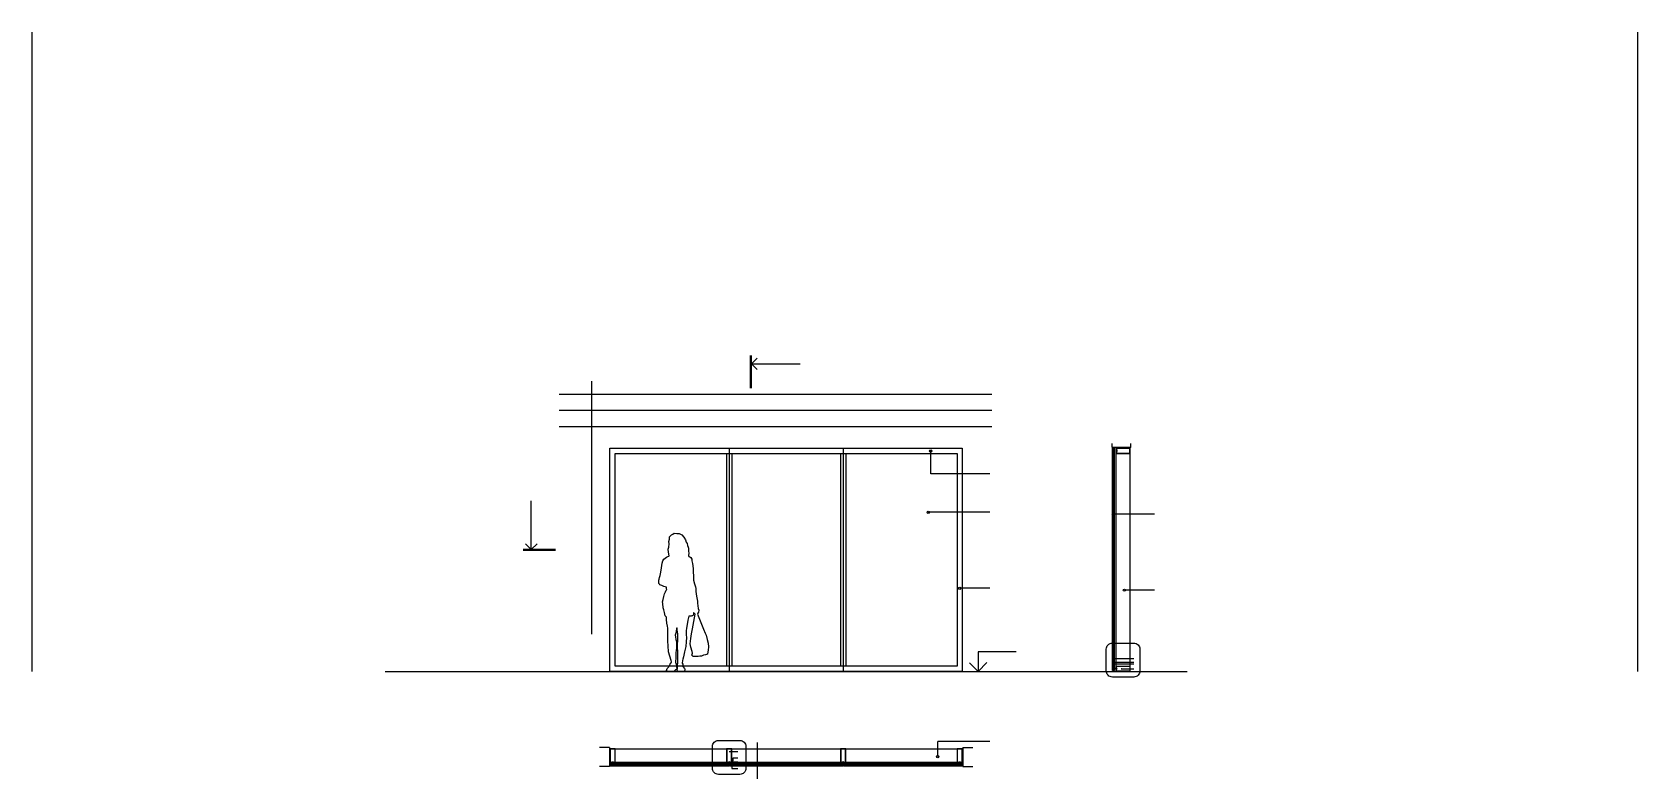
# Model space of a CAD drawing. Header units: metres. Extents: x 103 to 122.8, y -25.7 to -16.5.
import ezdxf

# ---------------------------------------------------------------- set-up
doc = ezdxf.new("R2010")
doc.units = ezdxf.units.M
for name, color, linetype in [('0-cortes', 7, 'Continuous'), ('0-COTAS REF', 7, 'Continuous'), ('0-TEXTO', 7, 'Continuous'), ('0-TEXTO DETALLE', 7, 'Continuous'), ('0-VENTANAS', 7, 'Continuous')]:
    doc.layers.add(name, color=color, linetype=linetype)

msp = doc.modelspace()

# ---------------------------------------------------------------- linework, layer by layer
for p, q in [((103.001, -24.421), (103.001, -16.548)), ((122.778, -24.421), (122.778, -16.548)), ((116.334, -21.671), (116.336, -21.671)), ((116.336, -21.684), (116.334, -21.684)), ((111.932, -25.299), (111.932, -25.745))]:
    msp.add_line(p, q)
at = {"color": 4}
for p, q in [((116.302, -21.666), (116.302, -21.616)), ((116.534, -21.666), (116.302, -21.666)), ((116.534, -21.666), (116.534, -21.616)), ((107.351, -24.421), (117.226, -24.421)), ((110.113, -25.358), (109.989, -25.358)), ((110.113, -25.358), (110.113, -25.593)), ((114.463, -25.358), (114.463, -25.593)), ((114.463, -25.358), (114.588, -25.358)), ((110.114, -25.593), (109.989, -25.593)), ((114.463, -25.593), (114.588, -25.593))]:
    msp.add_line(p, q, dxfattribs=at)
at = {"color": 11}
for p, q in [((116.308, -21.671), (116.309, -21.671)), ((116.308, -24.411), (116.308, -21.671)), ((116.312, -21.671), (116.309, -21.671)), ((116.312, -21.671), (116.312, -21.671)), ((116.312, -21.671), (116.313, -21.671)), ((116.312, -24.411), (116.312, -21.671)), ((116.316, -21.671), (116.313, -21.671)), ((116.316, -21.671), (116.316, -21.671)), ((116.316, -24.411), (116.316, -21.671)), ((116.328, -21.671), (116.329, -21.671)), ((116.328, -21.671), (116.329, -21.671)), ((116.328, -24.411), (116.328, -21.671)), ((116.331, -21.671), (116.329, -21.671)), ((116.331, -21.671), (116.329, -21.671)), ((116.331, -21.671), (116.331, -21.671)), ((116.331, -21.671), (116.332, -21.671)), ((116.331, -21.671), (116.331, -21.671)), ((116.331, -21.671), (116.332, -21.671)), ((116.331, -24.411), (116.331, -21.671)), ((116.334, -21.671), (116.332, -21.671)), ((116.334, -21.671), (116.332, -21.671)), ((116.334, -21.671), (116.334, -21.671)), ((116.334, -21.671), (116.334, -21.671)), ((116.334, -24.411), (116.334, -21.671)), ((116.308, -24.411), (116.309, -24.411)), ((116.312, -24.411), (116.309, -24.411)), ((116.312, -24.411), (116.312, -24.411)), ((116.312, -24.411), (116.313, -24.411)), ((116.316, -24.411), (116.313, -24.411)), ((116.331, -24.411), (116.329, -24.411)), ((116.331, -24.411), (116.331, -24.411)), ((116.331, -24.411), (116.332, -24.411)), ((116.334, -24.411), (116.332, -24.411)), ((116.334, -24.411), (116.334, -24.411)), ((110.119, -25.561), (110.118, -25.562)), ((110.118, -25.562), (110.118, -25.564)), ((110.119, -25.564), (110.118, -25.565)), ((110.119, -25.564), (110.118, -25.564)), ((110.118, -25.565), (110.118, -25.567)), ((110.119, -25.567), (110.118, -25.567)), ((110.119, -25.567), (110.118, -25.567)), ((110.119, -25.579), (110.118, -25.58)), ((110.119, -25.579), (110.118, -25.58)), ((110.118, -25.58), (110.118, -25.583)), ((110.119, -25.583), (110.118, -25.584)), ((110.119, -25.583), (110.118, -25.583)), ((110.118, -25.584), (110.118, -25.587)), ((110.119, -25.587), (110.118, -25.587)), ((111.38, -25.561), (110.119, -25.561)), ((111.38, -25.564), (110.119, -25.564)), ((111.38, -25.567), (110.119, -25.567)), ((111.38, -25.579), (110.119, -25.579)), ((111.38, -25.583), (110.119, -25.583)), ((111.38, -25.587), (110.119, -25.587)), ((111.58, -25.561), (111.38, -25.561)), ((111.58, -25.564), (111.38, -25.564)), ((111.58, -25.567), (111.38, -25.567)), ((111.58, -25.579), (111.38, -25.579)), ((111.58, -25.583), (111.38, -25.583)), ((111.58, -25.587), (111.38, -25.587)), ((111.58, -25.561), (111.58, -25.562)), ((111.58, -25.562), (111.58, -25.564)), ((111.58, -25.564), (111.58, -25.565)), ((111.58, -25.564), (111.58, -25.564)), ((111.58, -25.565), (111.58, -25.567)), ((111.58, -25.567), (111.58, -25.567)), ((111.58, -25.579), (111.58, -25.58)), ((111.58, -25.58), (111.58, -25.583)), ((111.58, -25.583), (111.58, -25.584)), ((111.58, -25.583), (111.58, -25.583)), ((111.58, -25.584), (111.58, -25.587)), ((111.58, -25.587), (111.58, -25.587)), ((111.594, -25.561), (111.593, -25.562)), ((111.593, -25.562), (111.593, -25.564)), ((111.594, -25.564), (111.593, -25.565)), ((111.594, -25.564), (111.593, -25.564)), ((111.593, -25.565), (111.593, -25.567)), ((111.594, -25.567), (111.593, -25.567)), ((111.594, -25.579), (111.593, -25.58)), ((111.594, -25.579), (111.593, -25.58)), ((112.983, -25.579), (111.593, -25.579)), ((111.593, -25.58), (111.593, -25.583)), ((111.594, -25.583), (111.593, -25.584)), ((111.594, -25.583), (111.593, -25.583)), ((111.593, -25.584), (111.593, -25.587)), ((111.594, -25.587), (111.593, -25.587)), ((112.983, -25.561), (111.594, -25.561)), ((112.983, -25.564), (111.594, -25.564)), ((112.983, -25.567), (111.594, -25.567)), ((112.983, -25.583), (111.594, -25.583)), ((112.983, -25.587), (111.594, -25.587)), ((112.983, -25.561), (112.983, -25.562)), ((112.983, -25.562), (112.983, -25.564)), ((112.983, -25.564), (112.983, -25.565)), ((112.983, -25.564), (112.983, -25.564)), ((112.983, -25.565), (112.983, -25.567)), ((112.983, -25.567), (112.983, -25.567)), ((112.983, -25.567), (112.983, -25.567)), ((112.983, -25.567), (112.983, -25.567)), ((112.983, -25.579), (112.983, -25.58)), ((112.983, -25.58), (112.983, -25.583)), ((112.983, -25.583), (112.983, -25.584)), ((112.983, -25.583), (112.983, -25.583)), ((112.983, -25.584), (112.983, -25.587)), ((112.983, -25.587), (112.983, -25.587)), ((114.458, -25.561), (112.997, -25.561)), ((112.997, -25.561), (112.997, -25.562)), ((112.997, -25.562), (112.997, -25.564)), ((114.458, -25.564), (112.997, -25.564)), ((112.997, -25.564), (112.997, -25.565)), ((112.997, -25.564), (112.997, -25.564)), ((112.997, -25.565), (112.997, -25.567)), ((114.446, -25.567), (112.997, -25.567)), ((112.997, -25.567), (112.997, -25.567)), ((112.997, -25.567), (112.997, -25.567)), ((114.446, -25.579), (112.997, -25.579)), ((112.997, -25.579), (112.997, -25.58)), ((112.997, -25.579), (112.997, -25.58)), ((112.997, -25.58), (112.997, -25.583)), ((114.458, -25.583), (112.997, -25.583)), ((112.997, -25.583), (112.997, -25.584)), ((112.997, -25.583), (112.997, -25.583)), ((112.997, -25.584), (112.997, -25.587)), ((114.458, -25.587), (112.997, -25.587)), ((112.997, -25.587), (112.997, -25.587)), ((114.458, -25.561), (114.458, -25.562)), ((114.458, -25.562), (114.458, -25.564)), ((114.458, -25.564), (114.458, -25.565)), ((114.458, -25.564), (114.458, -25.564)), ((114.458, -25.565), (114.458, -25.567)), ((114.458, -25.58), (114.458, -25.583)), ((114.458, -25.583), (114.458, -25.584)), ((114.458, -25.583), (114.458, -25.583)), ((114.458, -25.584), (114.458, -25.587)), ((114.458, -25.587), (114.458, -25.587))]:
    msp.add_line(p, q, dxfattribs=at)
at = {"color": 8, "linetype": 'CONTINUOUS', "ltscale": 100}
for p, q in [((116.312, -24.411), (116.312, -21.671)), ((111.38, -25.584), (110.118, -25.584)), ((111.58, -25.584), (111.38, -25.584)), ((112.983, -25.584), (111.593, -25.584)), ((114.458, -25.584), (112.997, -25.584))]:
    msp.add_line(p, q, dxfattribs=at)
at = {"color": 8}
for p, q in [((116.317, -21.678), (116.316, -21.678)), ((116.316, -21.683), (116.328, -21.683)), ((116.327, -21.678), (116.328, -21.678)), ((116.334, -21.671), (116.336, -21.671)), ((116.336, -21.684), (116.334, -21.684)), ((116.316, -24.399), (116.328, -24.399)), ((116.317, -24.404), (116.316, -24.404)), ((116.316, -24.411), (116.316, -24.411)), ((116.316, -24.411), (116.316, -24.411)), ((116.316, -24.411), (116.316, -24.411)), ((116.327, -24.404), (116.328, -24.404)), ((116.328, -24.411), (116.329, -24.411)), ((116.328, -24.411), (116.329, -24.411)), ((116.328, -24.411), (116.329, -24.411)), ((116.336, -24.369), (116.334, -24.369)), ((116.336, -24.408), (116.334, -24.408)), ((116.341, -24.38), (116.341, -24.38)), ((116.341, -24.396), (116.341, -24.396)), ((110.126, -25.568), (110.126, -25.567)), ((110.126, -25.578), (110.126, -25.579)), ((110.131, -25.567), (110.131, -25.579)), ((111.567, -25.579), (111.567, -25.567)), ((111.568, -25.56), (111.568, -25.561)), ((111.572, -25.568), (111.572, -25.567)), ((111.572, -25.578), (111.572, -25.579)), ((111.579, -25.555), (111.579, -25.554)), ((111.595, -25.555), (111.595, -25.554)), ((111.601, -25.568), (111.601, -25.567)), ((111.601, -25.578), (111.601, -25.579)), ((111.605, -25.56), (111.605, -25.561)), ((111.606, -25.567), (111.606, -25.579)), ((112.971, -25.579), (112.971, -25.567)), ((112.972, -25.56), (112.972, -25.561)), ((112.976, -25.568), (112.976, -25.567)), ((112.976, -25.578), (112.976, -25.579)), ((112.982, -25.555), (112.982, -25.554)), ((112.998, -25.555), (112.998, -25.554)), ((113.004, -25.568), (113.004, -25.567)), ((113.004, -25.578), (113.004, -25.579)), ((113.008, -25.56), (113.008, -25.561)), ((113.009, -25.567), (113.009, -25.579)), ((114.446, -25.579), (114.446, -25.567)), ((114.451, -25.568), (114.451, -25.567)), ((114.451, -25.578), (114.451, -25.579)), ((114.458, -25.567), (114.458, -25.567)), ((114.458, -25.567), (114.458, -25.567)), ((114.458, -25.567), (114.458, -25.567)), ((114.458, -25.579), (114.458, -25.58)), ((114.458, -25.579), (114.458, -25.58)), ((114.458, -25.579), (114.458, -25.58))]:
    msp.add_line(p, q, dxfattribs=at)
at = {"color": 251}
for p, q in [((116.341, -24.386), (116.339, -24.383)), ((116.339, -24.388), (116.339, -24.388)), ((116.339, -24.388), (116.339, -24.388)), ((116.339, -24.388), (116.339, -24.388)), ((116.341, -24.39), (116.339, -24.393)), ((116.341, -24.39), (116.341, -24.386)), ((116.362, -24.386), (116.341, -24.386)), ((116.362, -24.39), (116.341, -24.39)), ((116.345, -24.391), (116.342, -24.386)), ((116.347, -24.391), (116.344, -24.386)), ((116.349, -24.391), (116.346, -24.386)), ((116.351, -24.391), (116.348, -24.386)), ((116.353, -24.391), (116.35, -24.386)), ((116.355, -24.391), (116.352, -24.386)), ((116.357, -24.391), (116.354, -24.386)), ((116.359, -24.391), (116.356, -24.386)), ((116.361, -24.391), (116.358, -24.386)), ((116.366, -24.388), (116.362, -24.386)), ((116.366, -24.388), (116.362, -24.39)), ((111.585, -25.554), (111.582, -25.556)), ((111.589, -25.535), (111.584, -25.538)), ((111.589, -25.537), (111.584, -25.54)), ((111.589, -25.539), (111.584, -25.542)), ((111.589, -25.541), (111.584, -25.544)), ((111.589, -25.543), (111.584, -25.546)), ((111.589, -25.545), (111.584, -25.548)), ((111.589, -25.547), (111.584, -25.55)), ((111.589, -25.549), (111.584, -25.552)), ((111.589, -25.551), (111.584, -25.554)), ((111.587, -25.53), (111.585, -25.534)), ((111.585, -25.534), (111.585, -25.554)), ((111.589, -25.554), (111.585, -25.554)), ((111.587, -25.53), (111.589, -25.534)), ((111.587, -25.556), (111.587, -25.556)), ((111.587, -25.556), (111.587, -25.557)), ((111.587, -25.556), (111.587, -25.557)), ((111.589, -25.534), (111.589, -25.554)), ((111.589, -25.554), (111.592, -25.556)), ((112.988, -25.554), (112.985, -25.556)), ((112.99, -25.53), (112.988, -25.534)), ((112.988, -25.534), (112.988, -25.554)), ((112.993, -25.535), (112.988, -25.538)), ((112.993, -25.537), (112.988, -25.54)), ((112.993, -25.539), (112.988, -25.542)), ((112.993, -25.541), (112.988, -25.544)), ((112.993, -25.543), (112.988, -25.546)), ((112.993, -25.545), (112.988, -25.548)), ((112.993, -25.547), (112.988, -25.55)), ((112.993, -25.549), (112.988, -25.552)), ((112.993, -25.551), (112.988, -25.554)), ((112.992, -25.554), (112.988, -25.554)), ((112.99, -25.53), (112.992, -25.534)), ((112.991, -25.556), (112.99, -25.556)), ((112.99, -25.556), (112.99, -25.557)), ((112.991, -25.556), (112.991, -25.557)), ((112.992, -25.534), (112.992, -25.554)), ((112.992, -25.554), (112.995, -25.556))]:
    msp.add_line(p, q, dxfattribs=at)
at = {"color": 8}
for points in [[(116.327, -21.683), (116.317, -21.683), (116.317, -21.678), (116.321, -21.675), (116.324, -21.675), (116.327, -21.678)], [(116.327, -21.683), (116.318, -21.683), (116.318, -21.678), (116.321, -21.676), (116.324, -21.676), (116.327, -21.678)], [(116.352, -21.671), (116.522, -21.671), (116.522, -24.421), (116.352, -24.421)], [(116.327, -24.399), (116.317, -24.399), (116.317, -24.404), (116.321, -24.407), (116.324, -24.407), (116.327, -24.404)], [(116.327, -24.399), (116.318, -24.399), (116.318, -24.404), (116.321, -24.406), (116.324, -24.406), (116.327, -24.404)], [(110.118, -25.374), (114.458, -25.374), (114.458, -25.544), (110.118, -25.544)], [(110.131, -25.568), (110.131, -25.578), (110.126, -25.578), (110.123, -25.575), (110.123, -25.572), (110.126, -25.568)], [(110.131, -25.569), (110.131, -25.578), (110.126, -25.578), (110.124, -25.574), (110.124, -25.572), (110.126, -25.569)], [(111.567, -25.568), (111.567, -25.578), (111.572, -25.578), (111.575, -25.575), (111.575, -25.572), (111.572, -25.568)], [(111.568, -25.569), (111.568, -25.578), (111.572, -25.578), (111.575, -25.574), (111.575, -25.572), (111.572, -25.569)], [(111.606, -25.568), (111.606, -25.578), (111.601, -25.578), (111.598, -25.575), (111.598, -25.572), (111.601, -25.568)], [(111.605, -25.569), (111.605, -25.578), (111.601, -25.578), (111.598, -25.574), (111.598, -25.572), (111.601, -25.569)], [(112.971, -25.568), (112.971, -25.578), (112.976, -25.578), (112.979, -25.575), (112.979, -25.572), (112.976, -25.568)], [(112.971, -25.569), (112.971, -25.578), (112.976, -25.578), (112.978, -25.574), (112.978, -25.572), (112.976, -25.569)], [(113.009, -25.568), (113.009, -25.578), (113.004, -25.578), (113.001, -25.575), (113.001, -25.572), (113.004, -25.568)], [(113.009, -25.569), (113.009, -25.578), (113.004, -25.578), (113.002, -25.574), (113.002, -25.572), (113.004, -25.569)], [(114.446, -25.568), (114.446, -25.578), (114.451, -25.578), (114.454, -25.575), (114.454, -25.572), (114.451, -25.568)], [(114.446, -25.569), (114.446, -25.578), (114.45, -25.578), (114.453, -25.574), (114.453, -25.572), (114.45, -25.569)]]:
    msp.add_lwpolyline(points, close=True, dxfattribs=at)
at = {"color": 11}
for points in [[(116.352, -21.704), (116.352, -21.735, 0.414214), (116.353, -21.736), (116.521, -21.736, 0.414214), (116.522, -21.735), (116.522, -21.672, 0.414214), (116.521, -21.671), (116.353, -21.671, 0.414214), (116.352, -21.672), (116.352, -21.702), (116.353, -21.703)], [(116.359, -21.712, -0.414214), (116.358, -21.713), (116.355, -21.713), (116.355, -21.732, 0.414214), (116.356, -21.733), (116.518, -21.733, 0.414214), (116.519, -21.732), (116.519, -21.674, 0.414214), (116.518, -21.673), (116.356, -21.673, 0.414214), (116.355, -21.674), (116.355, -21.693), (116.358, -21.693, -0.414214), (116.359, -21.694)], [(116.352, -24.387), (116.352, -24.357, -0.414214), (116.353, -24.356), (116.521, -24.356, -0.414214), (116.522, -24.357), (116.522, -24.42, -0.414214), (116.521, -24.421), (116.353, -24.421, -0.414214), (116.352, -24.42), (116.352, -24.389), (116.353, -24.388)], [(116.359, -24.379, 0.414214), (116.358, -24.378), (116.355, -24.378), (116.355, -24.359, -0.414214), (116.356, -24.358), (116.518, -24.358, -0.414214), (116.519, -24.359), (116.519, -24.417, -0.414214), (116.518, -24.418), (116.356, -24.418, -0.414214), (116.355, -24.417), (116.355, -24.398), (116.358, -24.398, 0.414214), (116.359, -24.397)], [(110.152, -25.544), (110.182, -25.544, 0.414214), (110.183, -25.543), (110.183, -25.375, 0.414214), (110.182, -25.374), (110.119, -25.374, 0.414214), (110.118, -25.375), (110.118, -25.543, 0.414214), (110.119, -25.544), (110.15, -25.544), (110.151, -25.543)], [(110.16, -25.537, -0.414214), (110.161, -25.538), (110.161, -25.541), (110.18, -25.541, 0.414214), (110.181, -25.54), (110.181, -25.378, 0.414214), (110.18, -25.377), (110.122, -25.377, 0.414214), (110.121, -25.378), (110.121, -25.54, 0.414214), (110.122, -25.541), (110.141, -25.541), (110.141, -25.538, -0.414214), (110.142, -25.537)], [(111.588, -25.544), (111.618, -25.544, 0.414214), (111.619, -25.543), (111.619, -25.375, 0.414214), (111.618, -25.374), (111.555, -25.374, 0.414214), (111.554, -25.375), (111.554, -25.543, 0.414214), (111.555, -25.544), (111.586, -25.544), (111.587, -25.543)], [(111.596, -25.537, -0.414214), (111.597, -25.538), (111.597, -25.541), (111.615, -25.541, 0.414214), (111.616, -25.54), (111.616, -25.378, 0.414214), (111.615, -25.377), (111.558, -25.377, 0.414214), (111.557, -25.378), (111.557, -25.54, 0.414214), (111.558, -25.541), (111.577, -25.541), (111.577, -25.538, -0.414214), (111.578, -25.537)], [(112.991, -25.544), (113.021, -25.544, 0.414214), (113.022, -25.543), (113.022, -25.375, 0.414214), (113.021, -25.374), (112.958, -25.374, 0.414214), (112.957, -25.375), (112.957, -25.543, 0.414214), (112.958, -25.544), (112.989, -25.544), (112.99, -25.543)], [(112.999, -25.537, -0.414214), (113, -25.538), (113, -25.541), (113.019, -25.541, 0.414214), (113.02, -25.54), (113.02, -25.378, 0.414214), (113.019, -25.377), (112.961, -25.377, 0.414214), (112.96, -25.378), (112.96, -25.54, 0.414214), (112.961, -25.541), (112.98, -25.541), (112.98, -25.538, -0.414214), (112.981, -25.537)], [(114.427, -25.544), (114.457, -25.544, 0.414214), (114.458, -25.543), (114.458, -25.375, 0.414214), (114.457, -25.374), (114.394, -25.374, 0.414214), (114.393, -25.375), (114.393, -25.543, 0.414214), (114.394, -25.544), (114.425, -25.544), (114.426, -25.543)], [(114.435, -25.537, -0.414214), (114.436, -25.538), (114.436, -25.541), (114.455, -25.541, 0.414214), (114.456, -25.54), (114.456, -25.378, 0.414214), (114.455, -25.377), (114.397, -25.377, 0.414214), (114.396, -25.378), (114.396, -25.54, 0.414214), (114.397, -25.541), (114.416, -25.541), (114.416, -25.538, -0.414214), (114.417, -25.537)]]:
    msp.add_lwpolyline(points, format="xyb", close=True, dxfattribs=at)
at = {"color": 8}
msp.add_lwpolyline([(115.122, -24.179), (114.652, -24.179), (114.652, -24.421), (114.546, -24.315), (114.652, -24.421), (114.761, -24.311)], dxfattribs=at)
for centre, radius, start, end in [((116.322, -21.659), 0.0134, 240.9259, 299.0741), ((116.322, -24.423), 0.0134, 60.9259, 119.0741), ((110.107, -25.573), 0.0134, 330.9259, 29.0741), ((111.592, -25.573), 0.0134, 150.9259, 209.0741), ((111.587, -25.601), 0.0155, 62.9454, 117.0546), ((111.582, -25.573), 0.0134, 330.9259, 29.0741), ((112.995, -25.573), 0.0134, 150.9259, 209.0741), ((112.99, -25.601), 0.0155, 62.9454, 117.0546), ((112.985, -25.573), 0.0134, 330.9259, 29.0741), ((114.47, -25.573), 0.0134, 150.9259, 209.0741)]:
    msp.add_arc(centre, radius, start, end, dxfattribs=at)
at = {"color": 251}
for centre, start, end in [((116.362, -24.388), 167.6877, 179.1621), ((116.362, -24.388), -179.1621, -167.6877), ((111.587, -25.534), -102.3123, -90.8379), ((111.587, -25.534), -89.1621, -77.6877), ((112.99, -25.534), -102.3123, -90.8379), ((112.99, -25.534), -89.1621, -77.6877)]:
    msp.add_arc(centre, 0.0234, start, end, dxfattribs=at)
at = {"layer": '0-cortes', "color": 251}
msp.add_lwpolyline([(110.846, -22.997), (110.838, -22.954), (110.834, -22.915), (110.844, -22.891), (110.847, -22.851), (110.843, -22.821), (110.853, -22.793), (110.853, -22.766), (110.877, -22.741), (110.894, -22.733), (110.91, -22.721), (110.94, -22.722), (110.969, -22.724), (111.005, -22.74), (111.029, -22.767), (111.049, -22.802), (111.058, -22.828), (111.071, -22.848), (111.075, -22.872), (111.081, -22.892), (111.087, -22.905), (111.087, -22.928), (111.084, -22.941), (111.09, -22.967), (111.087, -22.994), (111.088, -23.005), (111.101, -23.01), (111.115, -23.019), (111.125, -23.039), (111.128, -23.061), (111.133, -23.093), (111.137, -23.123), (111.142, -23.157), (111.142, -23.204), (111.148, -23.239), (111.147, -23.278), (111.148, -23.299), (111.161, -23.344), (111.17, -23.378), (111.177, -23.402), (111.177, -23.432), (111.181, -23.47), (111.188, -23.516), (111.195, -23.555), (111.195, -23.581), (111.2, -23.612), (111.205, -23.645), (111.212, -23.667), (111.209, -23.69), (111.202, -23.706), (111.196, -23.715), (111.271, -23.9), (111.291, -23.949), (111.301, -23.975), (111.316, -24.027), (111.329, -24.075), (111.331, -24.12), (111.329, -24.162), (111.325, -24.182), (111.32, -24.208), (111.293, -24.217), (111.271, -24.221), (111.246, -24.232), (111.225, -24.232), (111.204, -24.237), (111.141, -24.239), (111.126, -24.222), (111.133, -24.196), (111.129, -24.177), (111.114, -24.124), (111.107, -24.082), (111.115, -24.016), (111.124, -23.957), (111.135, -23.897), (111.166, -23.718), (111.157, -23.705), (111.148, -23.696), (111.145, -23.712), (111.144, -23.729), (111.14, -23.738), (111.128, -23.739), (111.119, -23.743), (111.089, -23.741), (111.079, -23.791), (111.068, -23.843), (111.06, -23.888), (111.056, -23.922), (111.057, -23.952), (111.057, -23.971), (111.061, -24.003), (111.057, -24.059), (111.052, -24.115), (111.036, -24.181), (111.022, -24.241), (111.014, -24.269), (111.011, -24.289), (111.008, -24.32), (111.015, -24.332), (111.017, -24.36), (111.037, -24.385), (111.042, -24.396), (111.035, -24.421), (110.955, -24.421), (110.946, -24.405), (110.951, -24.384), (110.949, -24.359), (110.949, -24.334), (110.956, -24.326), (110.953, -24.217), (110.953, -24.166), (110.95, -24.14), (110.95, -24.08), (110.954, -24.048), (110.956, -24.016), (110.954, -23.987), (110.952, -23.964), (110.948, -23.934), (110.945, -23.914), (110.945, -23.892), (110.942, -23.886), (110.938, -23.898), (110.934, -23.924), (110.931, -23.95), (110.922, -23.975), (110.926, -23.997), (110.931, -24.028), (110.937, -24.055), (110.937, -24.082), (110.939, -24.115), (110.938, -24.136), (110.935, -24.158), (110.931, -24.194), (110.928, -24.244), (110.926, -24.316), (110.935, -24.326), (110.94, -24.393), (110.925, -24.401), (110.903, -24.421), (110.823, -24.421), (110.814, -24.41), (110.823, -24.387), (110.843, -24.367), (110.856, -24.341), (110.86, -24.333), (110.862, -24.319), (110.873, -24.315), (110.875, -24.303), (110.872, -24.289), (110.838, -24.181), (110.837, -24.107), (110.829, -24.049), (110.829, -23.994), (110.829, -23.933), (110.829, -23.891), (110.825, -23.863), (110.818, -23.827), (110.815, -23.784), (110.814, -23.755), (110.797, -23.737), (110.793, -23.715), (110.79, -23.696), (110.782, -23.664), (110.772, -23.639), (110.771, -23.587), (110.765, -23.566), (110.772, -23.534), (110.783, -23.501), (110.791, -23.465), (110.801, -23.441), (110.809, -23.421), (110.817, -23.414), (110.813, -23.403), (110.815, -23.386), (110.78, -23.375), (110.755, -23.365), (110.734, -23.354), (110.727, -23.347), (110.722, -23.339), (110.721, -23.327), (110.721, -23.311), (110.721, -23.297), (110.724, -23.284), (110.73, -23.267), (110.735, -23.239), (110.739, -23.218), (110.747, -23.176), (110.757, -23.116), (110.762, -23.089), (110.771, -23.061), (110.782, -23.041), (110.796, -23.026), (110.815, -23.015), (110.831, -23.006), (110.844, -23.001), (110.846, -22.997)], dxfattribs=at)
at = {"layer": '0-COTAS REF'}
for p, q in [((109.893, -23.963), (109.893, -20.846)), ((109.493, -21.006), (114.823, -21.006)), ((109.493, -21.206), (114.823, -21.206)), ((109.493, -21.406), (114.823, -21.406))]:
    msp.add_line(p, q, dxfattribs=at)
at = {"layer": '0-TEXTO', "color": 4}
for p, q in [((111.851, -20.933), (111.851, -20.533)), ((111.861, -20.933), (111.861, -20.533)), ((109.449, -22.921), (109.049, -22.921)), ((109.449, -22.931), (109.049, -22.931))]:
    msp.add_line(p, q, dxfattribs=at)
at = {"layer": '0-TEXTO', "color": 251}
for p, q in [((111.861, -20.633), (111.932, -20.562)), ((111.861, -20.633), (112.461, -20.633)), ((111.932, -20.703), (111.861, -20.633)), ((109.149, -22.921), (109.149, -22.321)), ((109.149, -22.921), (109.078, -22.85)), ((109.22, -22.85), (109.149, -22.921))]:
    msp.add_line(p, q, dxfattribs=at)
at = {"layer": '0-TEXTO', "color": 12}
for p, q in [((114.069, -21.987), (114.069, -21.706)), ((114.795, -21.987), (114.069, -21.987)), ((114.795, -22.462), (114.038, -22.462)), ((116.823, -22.485), (116.316, -22.485)), ((114.795, -23.398), (114.426, -23.398)), ((116.823, -23.421), (116.454, -23.421)), ((114.795, -25.286), (114.155, -25.286)), ((114.155, -25.471), (114.155, -25.286))]:
    msp.add_line(p, q, dxfattribs=at)
at = {"layer": '0-TEXTO', "linetype": 'CONTINUOUS', "ltscale": 5}
for points in [[(116.306, -24.072), (116.569, -24.072, -0.414214), (116.644, -24.147), (116.644, -24.416, -0.414214), (116.569, -24.491), (116.306, -24.491, -0.414214), (116.231, -24.416), (116.231, -24.147, -0.414214)], [(111.455, -25.271), (111.718, -25.271, -0.414214), (111.793, -25.346), (111.793, -25.615, -0.414214), (111.718, -25.69), (111.455, -25.69, -0.414214), (111.38, -25.615), (111.38, -25.346, -0.414214)]]:
    msp.add_lwpolyline(points, format="xyb", close=True, dxfattribs=at)
at = {"layer": '0-TEXTO'}
for centre in [(114.069, -21.706), (114.038, -22.462), (116.316, -22.485), (114.426, -23.398), (116.454, -23.421), (114.155, -25.471)]:
    msp.add_circle(centre, 0.0143, dxfattribs=at)
at = {"layer": '0-TEXTO DETALLE', "color": 12}
for p, q in [((116.312, -24.262), (116.572, -24.261)), ((116.323, -24.307), (116.572, -24.307)), ((116.331, -24.328), (116.572, -24.328)), ((116.417, -24.391), (116.572, -24.391)), ((111.586, -25.407), (111.694, -25.407)), ((111.635, -25.486), (111.694, -25.486)), ((111.635, -25.564), (111.635, -25.486)), ((111.619, -25.583), (111.619, -25.618)), ((111.619, -25.618), (111.694, -25.618)), ((111.648, -25.534), (111.694, -25.534)), ((111.648, -25.573), (111.648, -25.534))]:
    msp.add_line(p, q, dxfattribs=at)
at = {"layer": '0-TEXTO DETALLE'}
for centre in [(116.312, -24.262), (116.323, -24.307), (116.331, -24.328), (116.417, -24.391), (111.586, -25.407), (111.619, -25.584), (111.635, -25.564), (111.648, -25.573)]:
    msp.add_circle(centre, 0.000897, dxfattribs=at)
at = {"layer": '0-VENTANAS', "color": 8}
for p, q in [((111.554, -21.736), (111.554, -24.356)), ((111.587, -21.671), (111.587, -24.421)), ((111.619, -21.736), (111.619, -24.356)), ((112.957, -21.736), (112.957, -24.356)), ((112.99, -21.671), (112.99, -24.421)), ((113.022, -21.736), (113.022, -24.356))]:
    msp.add_line(p, q, dxfattribs=at)
for points in [[(110.118, -21.671), (114.458, -21.671), (114.458, -24.421), (110.118, -24.421)], [(110.183, -21.736), (114.393, -21.736), (114.393, -24.356), (110.183, -24.356)]]:
    msp.add_lwpolyline(points, close=True, dxfattribs=at)

doc.saveas('drawing.dxf')
